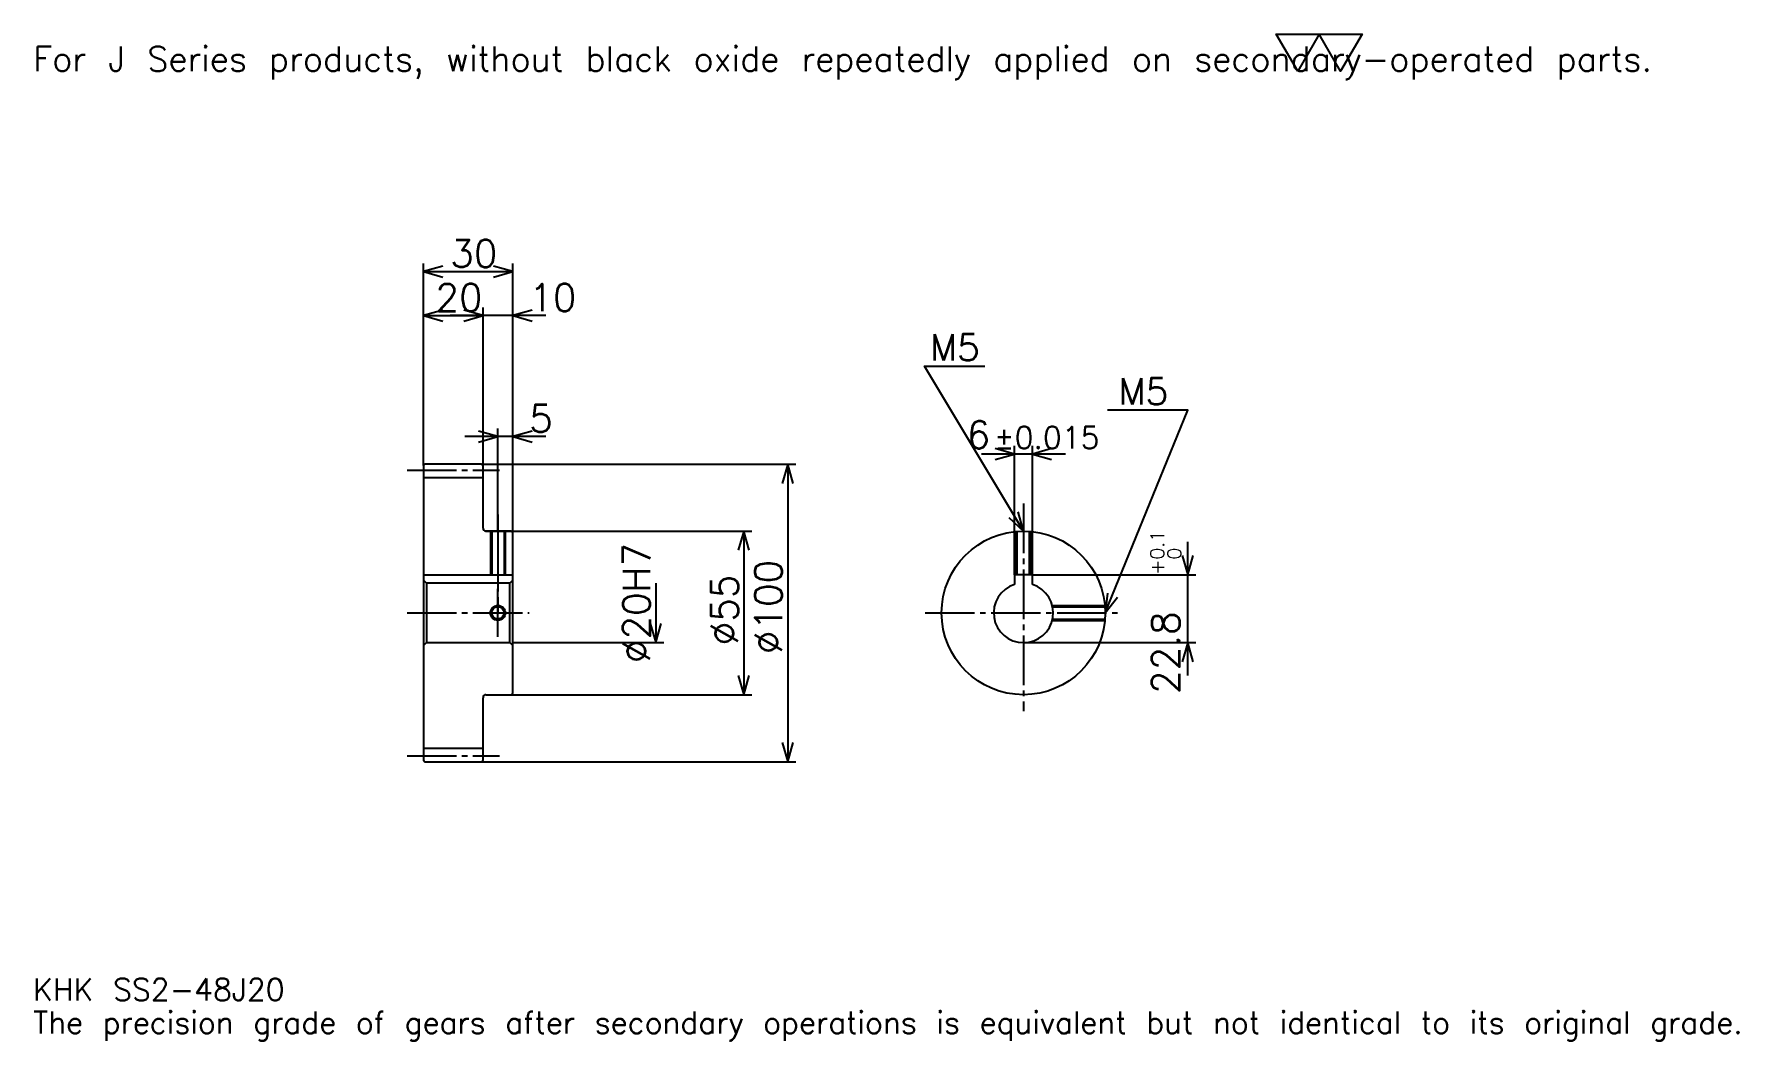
# Model space of a CAD drawing. Extents: x 19 to 592, y 7 to 345.
import ezdxf

# ---------------------------------------------------------------- set-up
doc = ezdxf.new("R2010")
doc.units = 0
doc.linetypes.add('DASHDOT', pattern=[22.173913, 16.630435, -1.847826, 1.847826, -1.847826])
doc.layers.get('0').update_dxf_attribs({"linetype": 'CONTINUOUS'})
doc.layers.add('DASHDOT', color=6, linetype='DASHDOT')
doc.styles.add('KANJI', font='TXT', dxfattribs={"bigfont": 'BIGFONT'})

msp = doc.modelspace()

# ---------------------------------------------------------------- linework, layer by layer
at = {"color": 5}
for p, q in [((149.67392, 200.597824), (149.67392, 268.043457)), ((149.67392, 265.271729), (179.67392, 265.271729)), ((179.67392, 200.597824), (179.67392, 268.043457)), ((169.67392, 200.597824), (169.67392, 253.260864)), ((149.67392, 250.489136), (169.67392, 250.489136)), ((190.76088, 250.489136), (158.58696, 250.489136)), ((174.67392, 200.597824), (174.67392, 212.608688)), ((190.76088, 209.836945), (163.58696, 209.836945)), ((348.304352, 163.397827), (348.304352, 206.739136)), ((354.304352, 163.397827), (354.304352, 206.739136)), ((149.67392, 200.097824), (149.67392, 200.597824)), ((169.17392, 200.597824), (179.67392, 200.597824)), ((169.67392, 200.097824), (169.67392, 200.597824)), ((174.67392, 178.097824), (174.67392, 200.597824)), ((174.67392, 178.097824), (174.67392, 200.597824)), ((179.67392, 200.597824), (274.836975, 200.597824)), ((179.67392, 177.597824), (179.67392, 200.597824)), ((272.065216, 200.597824), (272.065216, 100.597824)), ((365.391296, 203.967392), (337.217407, 203.967392)), ((170.67392, 178.097824), (179.67392, 178.097824)), ((179.67392, 178.097824), (260.054352, 178.097824)), ((257.282623, 178.097824), (257.282623, 123.097824)), ((406.521759, 129.510864), (406.521759, 174.484787)), ((227.717407, 160.597824), (227.717407, 140.597824)), ((354.304352, 163.397827), (409.293488, 163.397827)), ((179.67392, 140.597824), (230.489136, 140.597824)), ((351.304352, 140.597824), (409.293488, 140.597824)), ((170.67392, 123.097824), (179.67392, 123.097824)), ((179.67392, 123.097824), (260.054352, 123.097824)), ((169.17392, 100.597824), (179.67392, 100.597824)), ((179.67392, 100.597824), (274.836975, 100.597824))]:
    msp.add_line(p, q, dxfattribs=at)
at = {"color": 4}
for p, q in [((149.67392, 196.097824), (169.67392, 196.097824)), ((149.67392, 163.397827), (179.67392, 163.397827)), ((150.67392, 160.597824), (150.67392, 140.597824)), ((178.67392, 160.597824), (179.67392, 161.597824)), ((178.67392, 140.597824), (179.67392, 139.597824)), ((149.67392, 105.097824), (169.67392, 105.097824))]:
    msp.add_line(p, q, dxfattribs=at)
at = {"color": 7}
msp.add_lwpolyline([(443.478271, 332.608704), (436.271759, 345.100006), (465.097839, 345.100006), (457.891327, 332.608704), (450.684784, 345.100006), (443.478271, 332.608704)], dxfattribs=at)
at = {"color": 5}
for points in [[(156.141312, 267.119568), (149.67392, 265.271729), (156.141312, 263.42392)], [(173.206528, 263.42392), (179.67392, 265.271729), (173.206528, 267.119568)], [(156.141312, 252.336945), (149.67392, 250.489136), (156.141312, 248.641296)], [(163.206528, 248.641296), (169.67392, 250.489136), (163.206528, 252.336945)], [(163.206528, 248.641296), (169.67392, 250.489136), (163.206528, 252.336945)], [(186.141312, 252.336945), (179.67392, 250.489136), (186.141312, 248.641296)], [(351.304352, 178.097824), (318.043488, 233.532608), (338.369568, 233.532608)], [(378.804352, 150.597824), (406.521759, 218.75), (379.543518, 218.75)], [(168.206528, 207.98912), (174.67392, 209.836945), (168.206528, 211.684784)], [(186.141312, 211.684784), (179.67392, 209.836945), (186.141312, 207.98912)], [(273.913055, 194.130432), (272.065216, 200.597824), (270.217407, 194.130432)], [(341.836975, 202.119568), (348.304352, 203.967392), (341.836975, 205.815216)], [(360.771729, 205.815216), (354.304352, 203.967392), (360.771729, 202.119568)], [(346.392395, 182.692871), (351.304352, 178.097824), (349.561401, 184.594269)], [(259.130432, 171.630432), (257.282623, 178.097824), (255.434784, 171.630432)], [(404.67395, 169.865219), (406.521759, 163.397827), (408.369598, 169.865219)], [(379.529175, 157.284851), (378.804352, 150.597824), (382.952515, 155.892563)], [(225.869568, 147.065216), (227.717407, 140.597824), (229.565216, 147.065216)], [(408.369598, 134.130432), (406.521759, 140.597824), (404.67395, 134.130432)], [(255.434784, 129.565216), (257.282623, 123.097824), (259.130432, 129.565216)], [(270.217407, 107.065216), (272.065216, 100.597824), (273.913055, 107.065216)]]:
    msp.add_lwpolyline(points, dxfattribs=at)
at = {"color": 4}
for points in [[(169.67392, 179.097824), (169.67392, 200.097824), (169.17392, 200.597824), (150.17392, 200.597824), (149.67392, 200.097824), (149.67392, 139.597824)], [(170.67392, 123.097824), (179.17392, 123.097824), (179.67392, 123.597824), (179.67392, 177.597824), (179.17392, 178.097824), (170.67392, 178.097824)], [(172.17392, 178.097824), (172.17392, 163.397827)], [(172.608917, 178.097824), (172.608917, 163.397827)], [(176.738922, 178.097824), (176.738922, 163.397827)], [(177.17392, 178.097824), (177.17392, 163.397827)], [(348.804352, 163.397827), (348.804352, 177.983948)], [(349.239349, 163.397827), (349.239349, 178.020187)], [(353.369354, 163.397827), (353.369354, 178.020187)], [(353.804352, 163.397827), (353.804352, 177.983948)], [(149.67392, 139.597824), (150.67392, 140.597824), (178.67392, 140.597824), (178.67392, 160.597824), (150.67392, 160.597824), (149.67392, 161.597824)], [(354.304352, 160.137222), (354.304352, 163.397827), (348.304352, 163.397827), (348.304352, 160.137222)], [(360.986816, 153.097824), (378.690491, 153.097824)], [(361.088806, 152.662827), (378.726715, 152.662827)], [(360.986816, 148.097824), (378.690491, 148.097824)], [(361.088806, 148.532822), (378.726715, 148.532822)], [(149.67392, 139.597824), (149.67392, 101.097824), (150.17392, 100.597824), (169.17392, 100.597824), (169.67392, 101.097824), (169.67392, 122.097824)]]:
    msp.add_lwpolyline(points, dxfattribs=at)
for centre, radius in [((351.304352, 150.597824), 27.5), ((174.67392, 150.597824), 2.065)]:
    msp.add_circle(centre, radius, dxfattribs=at)
at = {"color": 7}
msp.add_circle((174.67392, 150.597824), 2.5, dxfattribs=at)
at = {"color": 4}
for centre, radius, start, end in [((170.67392, 179.097824), 1, 180, 270), ((351.304352, 150.597824), 10, 107.457602748, 72.542397252), ((170.67392, 122.097824), 1, 90, 180)]:
    msp.add_arc(centre, radius, start, end, dxfattribs=at)
at = {"layer": 'DASHDOT', "color": 7}
for p, q in [((144.130447, 198.597824), (175.217392, 198.597824)), ((351.304352, 187.33696), (351.304352, 117.554344)), ((174.67392, 178.097824), (174.67392, 150.597824)), ((144.130447, 150.597824), (185.217407, 150.597824)), ((318.260864, 150.597824), (384.347839, 150.597824)), ((144.130447, 102.597824), (175.217392, 102.597824))]:
    msp.add_line(p, q, dxfattribs=at)
for points in [[(174.67392, 183.641296), (174.67392, 157.85434)], [(174.67392, 142.554352), (174.67392, 158.641296)], [(166.630447, 150.597824), (182.717407, 150.597824)]]:
    msp.add_lwpolyline(points, dxfattribs=at)

# ---------------------------------------------------------------- texts
at = {"color": 7, "style": 'KANJI'}
for s, height, p in [('For J Series products, without black oxide repeatedly applied on secondary-operated parts.', 8.315217, (18.47826, 332.608704)), ('30', 9.23913, (158.668488, 266.75)), ('20', 9.23913, (153.668488, 251.967392)), ('10', 9.23913, (185.217407, 251.967392)), ('M5', 8.869566, (319.891296, 235.380432)), ('M5', 8.869566, (383.239136, 220.597824)), ('5', 9.23913, (185.217407, 211.315216)), ('6', 9.23913, (332.232971, 205.815216)), ('%%p0.015', 7.391304, (341.37854, 205.815216)), ('KHK SS2-48J20', 7.391304, (18.47826, 20.326086)), ('The precision grade of gears after secondary operations is equivalent but not identical to its original grade.', 7.391304, (18.47826, 9.23913))]:
    msp.add_text(s, height=height, dxfattribs=at).set_placement(p)
for s, height, p in [('%%c20H7', 9.23913, (225.869568, 133.736404)), ('0.1', 4.619565, (398.576111, 168.538284)), ('0', 4.619565, (404.304382, 168.538284)), ('%%c100', 9.23913, (270.217407, 136.739136)), ('+', 4.619565, (398.576111, 163.364365)), ('%%c55', 9.23913, (255.434784, 139.741852)), ('22.8', 9.23913, (403.75, 123.373749))]:
    msp.add_text(s, height=height, rotation=90, dxfattribs=at).set_placement(p)

doc.saveas('drawing.dxf')
